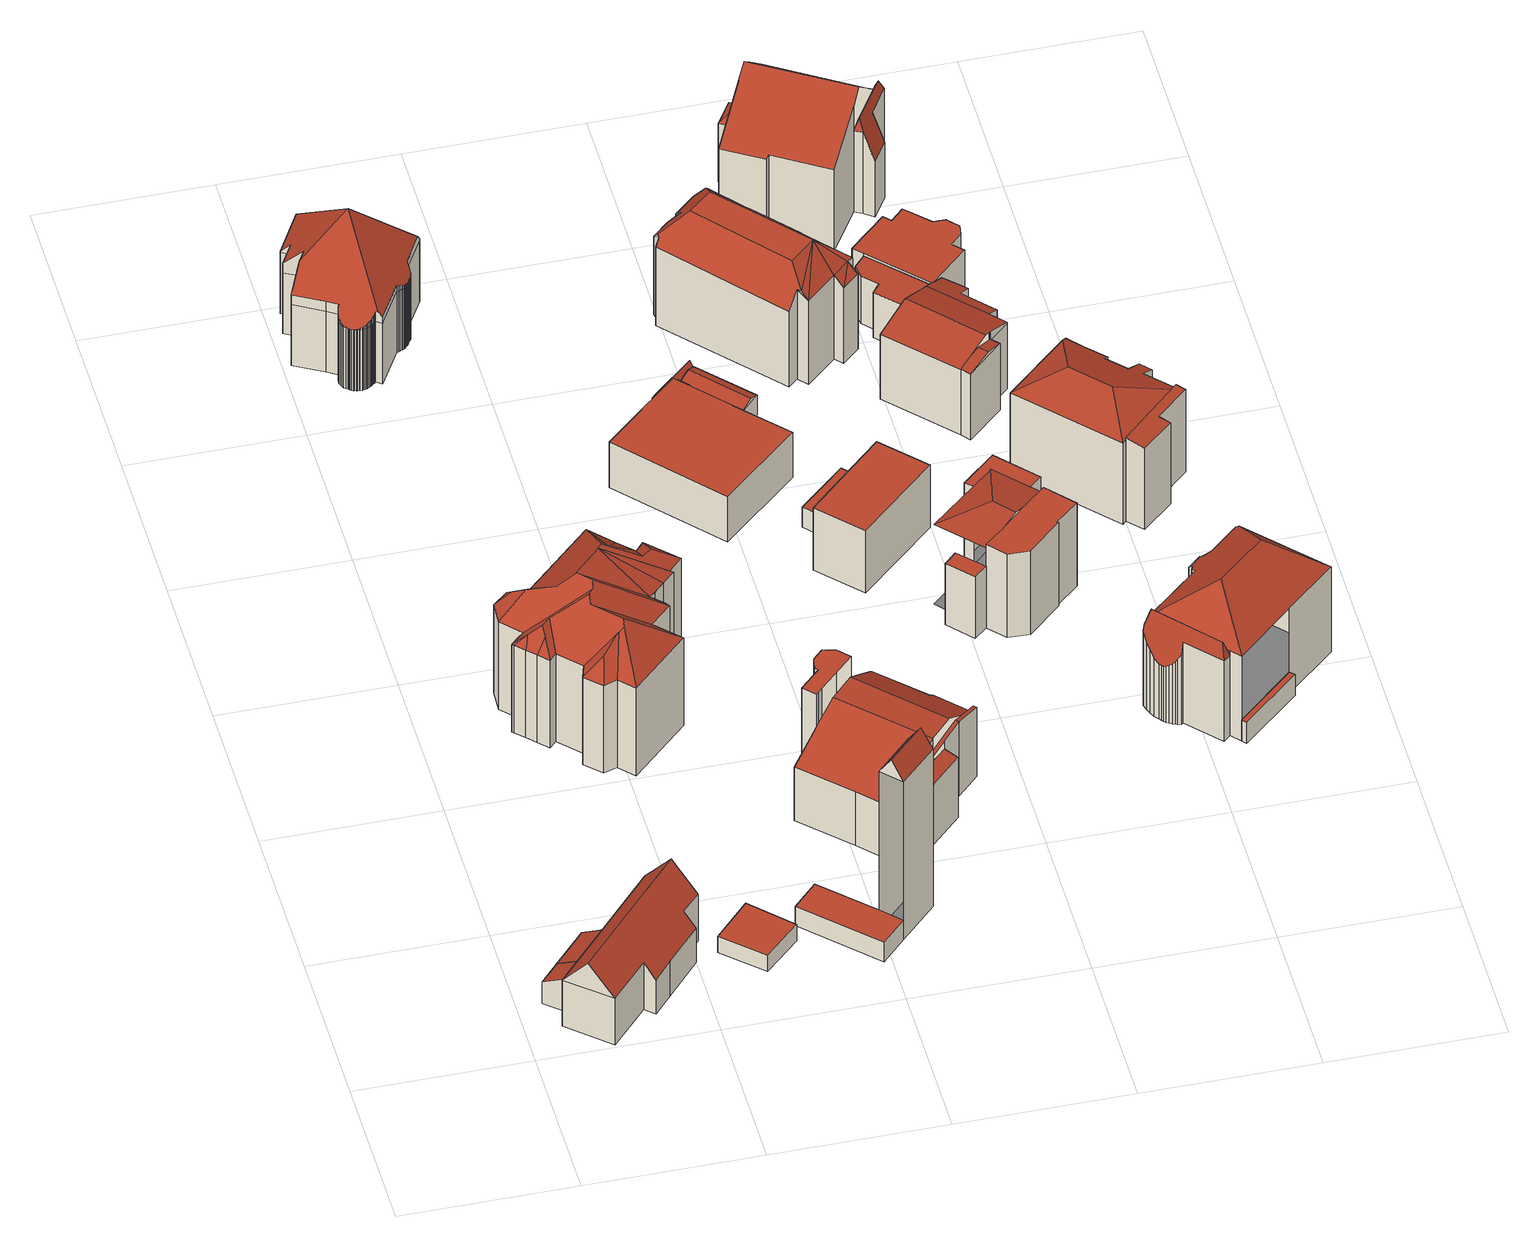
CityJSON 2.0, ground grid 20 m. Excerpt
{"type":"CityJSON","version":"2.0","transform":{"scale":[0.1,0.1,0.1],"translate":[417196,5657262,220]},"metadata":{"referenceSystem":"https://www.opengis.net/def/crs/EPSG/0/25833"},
"CityObjects":{
"building1":{"type":"Building","attributes":{"Dachtyp_tdc":"tdcPolyFlatRoof","Gemeindeschluessel":14612000,"Dachneigung":29.87,"QualitaetDacherkennung":68,"Geometrietyp2DReferenz":"3000","measuredHeight":4.96,"function":"31001_9998","roofType":"2100"},"geometry":[{"type":"Solid","lod":"2","boundaries":[[[[0,1,2,3]],[[1,4,5,2]],[[4,6,7,5]],[[6,0,3,7]],[[6,4,1,0]],[[3,2,5,7]]]],"semantics":{"surfaces":[{"type":"WallSurface"},{"type":"RoofSurface"},{"type":"GroundSurface"}],"values":[[0,0,0,0,1,2]]}}]},
"building2":{"type":"Building","attributes":{"Dachtyp_tdc":"tdcPolyFlatRoof","Gemeindeschluessel":14612000,"Dachneigung":30.1,"QualitaetDacherkennung":66,"Geometrietyp2DReferenz":"3000","measuredHeight":4.97,"function":"31001_9998","roofType":"2100"},"geometry":[{"type":"Solid","lod":"2","boundaries":[[[[1,0,3,2]],[[0,8,9,3]],[[8,10,11,9]],[[10,1,2,11]],[[10,8,0,1]],[[2,3,9,11]]]],"semantics":{"surfaces":[{"type":"WallSurface"},{"type":"RoofSurface"},{"type":"GroundSurface"}],"values":[[0,0,0,0,1,2]]}}]},
"building3":{"type":"Building","attributes":{"Dachtyp_tdc":"tdcFreeFormRoof","Gemeindeschluessel":14612000,"Dachneigung":49.34,"QualitaetDacherkennung":61,"Geometrietyp2DReferenz":"3000","measuredHeight":10.23,"function":"31001_9998","roofType":"5000"},"geometry":[{"type":"Solid","lod":"2","boundaries":[[[[12,13,14,15]],[[13,16,5,14]],[[16,17,2,5]],[[17,18,19,2]],[[18,20,21,19]],[[20,22,23,21]],[[22,24,25,23]],[[24,26,27,25]],[[26,28,29,27]],[[28,30,31,29]],[[30,12,15,31]],[[26,24,22,20,32,33,12,30,28]],[[32,18,17,16,13,33]],[[13,12,33]],[[20,18,32]],[[15,14,5,2,19,21,23,25,27,29,31]]]],"semantics":{"surfaces":[{"type":"WallSurface"},{"type":"RoofSurface"},{"type":"GroundSurface"}],"values":[[0,0,0,0,0,0,0,0,0,0,0,1,1,0,0,2]]}}]},
"building4":{"type":"Building","attributes":{"Dachtyp_tdc":"tdcPolyFlatRoof","Gemeindeschluessel":14612000,"Dachneigung":0,"QualitaetDacherkennung":95,"Geometrietyp2DReferenz":"3000","measuredHeight":2.22,"function":"31001_9998","roofType":"1000"},"geometry":[{"type":"Solid","lod":"2","boundaries":[[[[34,35,36,37]],[[35,38,39,36]],[[38,40,41,39]],[[40,34,37,41]],[[40,38,35,34]],[[37,36,39,41]]]],"semantics":{"surfaces":[{"type":"WallSurface"},{"type":"RoofSurface"},{"type":"GroundSurface"}],"values":[[0,0,0,0,1,2]]}}]},
"building5":{"type":"Building","attributes":{"Dachtyp_tdc":"tdcFreeFormRoof","Gemeindeschluessel":14612000,"Dachneigung":41.74,"QualitaetDacherkennung":24,"Geometrietyp2DReferenz":"3000","measuredHeight":17.7,"function":"31001_9998","roofType":"5000"},"geometry":[{"type":"Solid","lod":"2","boundaries":[[[[42,43,44,45]],[[43,46,47,44]],[[46,48,49,47]],[[48,50,51,49]],[[50,52,53,51]],[[52,54,55,53]],[[54,56,57,55]],[[56,58,59,57]],[[58,60,61,59]],[[60,62,63,61]],[[62,64,65,63]],[[64,66,67,65]],[[66,68,69,67]],[[68,70,71,69]],[[70,72,73,71]],[[72,74,75,73]],[[74,76,77,75]],[[76,78,79,77]],[[78,80,81,79]],[[80,82,83,81]],[[82,84,85,83]],[[84,86,87,85]],[[86,88,89,87]],[[88,90,91,89]],[[90,92,93,91]],[[92,94,95,93]],[[94,96,97,95]],[[96,98,99,97]],[[98,100,101,99]],[[100,102,103,101]],[[102,104,105,103]],[[104,42,45,105]],[[100,98,106,107,108,109,110,102]],[[106,96,94]],[[96,106,98]],[[111,107,106,94,92]],[[111,92,90]],[[108,107,111,90,88]],[[112,113,114,109,108,88,86]],[[115,116,112,86,84]],[[115,84,82]],[[116,115,82,80]],[[112,116,80,78]],[[113,112,78,76]],[[114,113,76,74]],[[117,118,110,109,114,74,72]],[[117,72,70]],[[119,120,118,117,70,68]],[[64,68,66]],[[121,64,62]],[[121,68,64]],[[68,121,119]],[[122,121,62,60]],[[123,124,125,126,122,60,58]],[[123,58,56]],[[124,123,56,54]],[[125,124,54,52]],[[50,125,52]],[[48,125,50]],[[125,48,126]],[[127,120,119,121,122,126,48,46]],[[128,129,127,46,43]],[[128,43,42]],[[129,128,42,104]],[[110,118,120,127,129,104,102]],[[45,44,47,49,51,53,55,57,59,61,63,65,67,69,71,73,75,77,79,81,83,85,87,89,91,93,95,97,99,101,103,105]]]],"semantics":{"surfaces":[{"type":"WallSurface"},{"type":"RoofSurface"},{"type":"GroundSurface"}],"values":[[0,0,0,0,0,0,0,0,0,0,0,0,0,0,0,0,0,0,0,0,0,0,0,0,0,0,0,0,0,0,0,0,1,1,1,1,1,1,1,1,1,1,1,1,1,1,1,1,1,1,1,1,1,1,1,1,1,1,1,1,1,1,1,1,1,2]]}}]},
"building6":{"type":"Building","attributes":{"Gemeindeschluessel":14612000,"Geometrietyp2DReferenz":"3000","function":"31001_9998","roofType":"9999"},"children":["building6-1","building6-2"]},
"building6-1":{"type":"BuildingPart","attributes":{"Dachtyp_tdc":"tdcFreeFormRoof","Dachneigung":57.44,"QualitaetDacherkennung":6,"Geometrietyp2DReferenz":"3000","measuredHeight":24.69,"roofType":"5000"},"parents":["building6"],"geometry":[{"type":"MultiSurface","lod":"2","boundaries":[[[130,131,132,133,134]],[[131,135,136,132]],[[135,137,138,139,136]],[[140,141,137,135]],[[140,135,131]],[[141,140,131,130]],[[141,130,137]],[[133,132,136,139]]],"semantics":{"surfaces":[{"type":"WallSurface"},{"type":"RoofSurface"},{"type":"GroundSurface"}],"values":[0,0,0,1,0,1,0,2]}}]},
"building6-2":{"type":"BuildingPart","attributes":{"Dachtyp_tdc":"tdcPolyFlatRoof","Dachneigung":0,"QualitaetDacherkennung":45,"Geometrietyp2DReferenz":"3000","measuredHeight":2.73,"roofType":"1000"},"parents":["building6"],"geometry":[{"type":"MultiSurface","lod":"2","boundaries":[[[142,134,133,143]],[[138,144,145,139]],[[144,146,147,145]],[[146,142,143,147]],[[146,144,138,134,142]],[[143,133,139,145,147]]],"semantics":{"surfaces":[{"type":"WallSurface"},{"type":"RoofSurface"},{"type":"GroundSurface"}],"values":[0,0,0,0,1,2]}}]},
"building7":{"type":"Building","attributes":{"Dachtyp_tdc":"tdcFreeFormRoof","Gemeindeschluessel":14612000,"Dachneigung":45.65,"QualitaetDacherkennung":30,"Geometrietyp2DReferenz":"3000","measuredHeight":16.06,"function":"31001_9998","roofType":"5000"},"geometry":[{"type":"Solid","lod":"2","boundaries":[[[[148,149,150,151]],[[149,152,153,150]],[[152,154,155,153]],[[154,156,157,155]],[[156,158,159,157]],[[158,160,161,159]],[[160,162,163,161]],[[162,164,165,163]],[[164,166,167,165]],[[166,168,169,167]],[[168,170,171,169]],[[170,172,173,171]],[[172,174,175,173]],[[174,176,177,175]],[[176,178,179,177]],[[178,180,181,179]],[[180,182,183,181]],[[182,184,185,183]],[[184,186,187,185]],[[186,188,189,187]],[[188,190,191,189]],[[190,192,193,191]],[[192,194,195,193]],[[194,196,197,195]],[[196,198,199,197]],[[198,200,201,199]],[[200,202,203,201]],[[202,204,205,203]],[[204,206,207,205]],[[206,208,209,207]],[[208,210,211,209]],[[210,212,213,211]],[[212,214,215,213]],[[214,216,217,215]],[[216,218,219,217]],[[218,220,221,219]],[[220,222,223,221]],[[222,224,225,223]],[[224,226,227,225]],[[226,228,229,227]],[[228,230,231,229]],[[230,232,233,231]],[[232,234,235,233]],[[234,236,237,235]],[[236,238,239,237]],[[238,240,241,239]],[[242,243,244,245]],[[243,246,247,244]],[[246,248,249,247]],[[248,148,151,249]],[[240,250,251,241]],[[250,252,253,251]],[[252,254,255,253]],[[254,256,257,255]],[[256,258,259,257]],[[258,260,261,259]],[[260,262,263,261]],[[262,264,265,263]],[[264,266,267,265]],[[266,268,269,267]],[[268,270,271,269]],[[270,272,273,271]],[[272,274,275,273]],[[274,276,277,275]],[[276,278,279,277]],[[278,280,281,279]],[[280,282,283,281]],[[282,284,285,283]],[[284,286,287,285]],[[286,288,289,287]],[[288,290,291,289]],[[290,292,293,291]],[[292,294,295,293]],[[294,242,245,295]],[[296,297,298,299]],[[300,301,302,303,304,305,306,307,308,309,310,311,312,313,314,315,316,317,318,319,320,321,322,323,324,325,297,296]],[[326,327,184,182,180,178,176,174,328,329,330,331,332,333,334,335,336,337,338,339,340,341,342,343,300,296,344,345,346,347,348,349,350,351,352,353,354,355,356,357,358,359,360,361,362,363]],[[364,344,296,299,365,366,367]],[[228,364,367,230]],[[230,367,366,232]],[[232,366,365,234]],[[234,365,299,236]],[[226,345,344,364,228]],[[188,326,363,190]],[[190,363,362,192]],[[192,362,361,194]],[[194,361,360,196]],[[196,360,359,198]],[[198,359,358,200]],[[200,358,357,202]],[[202,357,356,204]],[[204,356,355,206]],[[206,355,354,208]],[[208,354,353,210]],[[210,353,352,212]],[[212,352,351,214]],[[214,351,350,216]],[[216,350,349,218]],[[218,349,348,220]],[[220,348,347,222]],[[222,347,346,224]],[[224,346,345,226]],[[243,343,342,246]],[[242,301,300,343,243]],[[246,342,341,248]],[[248,341,340,148]],[[148,340,339,149]],[[149,339,338,152]],[[152,338,337,154]],[[154,337,336,156]],[[156,336,335,158]],[[158,335,334,160]],[[160,334,333,162]],[[162,333,332,164]],[[164,332,331,166]],[[166,331,330,168]],[[168,330,329,170]],[[170,329,328,172]],[[172,328,174]],[[184,327,186]],[[186,327,326,188]],[[240,325,324,250]],[[238,298,297,325,240]],[[250,324,323,252]],[[252,323,322,254]],[[254,322,321,256]],[[256,321,320,258]],[[258,320,319,260]],[[260,319,318,262]],[[262,318,317,264]],[[264,317,316,266]],[[266,316,315,268]],[[268,315,314,270]],[[270,314,313,272]],[[272,313,312,274]],[[274,312,311,276]],[[276,311,310,278]],[[278,310,309,280]],[[280,309,308,282]],[[282,308,307,284]],[[284,307,306,286]],[[286,306,305,288]],[[288,305,304,290]],[[290,304,303,292]],[[292,303,302,294]],[[294,302,301,242]],[[236,299,298,238]],[[245,244,247,249,151,150,153,155,157,159,161,163,165,167,169,171,173,175,177,179,181,183,185,187,189,191,193,195,197,199,201,203,205,207,209,211,213,215,217,219,221,223,225,227,229,231,233,235,237,239,241,251,253,255,257,259,261,263,265,267,269,271,273,275,277,279,281,283,285,287,289,291,293,295]]]],"semantics":{"surfaces":[{"type":"WallSurface"},{"type":"RoofSurface"},{"type":"GroundSurface"}],"values":[[0,0,0,0,0,0,0,0,0,0,0,0,0,0,0,0,0,0,0,0,0,0,0,0,0,0,0,0,0,0,0,0,0,0,0,0,0,0,0,0,0,0,0,0,0,0,0,0,0,0,0,0,0,0,0,0,0,0,0,0,0,0,0,0,0,0,0,0,0,0,0,0,0,0,1,1,1,1,0,0,0,0,0,0,0,0,0,0,0,0,0,0,0,0,0,0,0,0,0,0,0,0,0,0,0,0,0,0,0,0,0,0,0,0,0,0,0,0,0,0,0,0,0,0,0,0,0,0,0,0,0,0,0,0,0,0,0,0,0,0,0,0,0,0,0,0,0,2]]}}]},
"building8":{"type":"Building","attributes":{"Gemeindeschluessel":14612000,"Geometrietyp2DReferenz":"3000","function":"31001_9998","roofType":"9999"},"children":["building8-1","building8-2","building8-3","building8-4"]},
"building8-1":{"type":"BuildingPart","attributes":{"Dachtyp_tdc":"tdcPolyFlatRoof","Dachneigung":11.96,"QualitaetDacherkennung":68,"Geometrietyp2DReferenz":"3000","measuredHeight":8.91,"roofType":"2100"},"parents":["building8"],"geometry":[{"type":"MultiSurface","lod":"2","boundaries":[[[368,369,370,371]],[[369,372,373,370]],[[372,374,375,373]],[[374,376,377,375]],[[374,372,369,368,376]],[[377,371,370,373,375]]],"semantics":{"surfaces":[{"type":"WallSurface"},{"type":"RoofSurface"},{"type":"GroundSurface"}],"values":[0,0,0,0,1,2]}}]},
"building8-2":{"type":"BuildingPart","attributes":{"Dachtyp_tdc":"tdcGableRoof","Dachneigung":10.03,"QualitaetDacherkennung":18,"Geometrietyp2DReferenz":"3000","measuredHeight":10.53,"roofType":"3100"},"parents":["building8"],"geometry":[{"type":"MultiSurface","lod":"2","boundaries":[[[378,379,380,381,382]],[[379,383,384,380]],[[383,385,368,371,384]],[[386,387,377,376]],[[383,379,378,388,389]],[[389,390,391,386,376,385,383]],[[387,392,393,394,381,380,384,371,377]]],"semantics":{"surfaces":[{"type":"WallSurface"},{"type":"RoofSurface"},{"type":"GroundSurface"}],"values":[0,0,0,0,1,1,2]}}]},
"building8-3":{"type":"BuildingPart","attributes":{"Dachtyp_tdc":"tdcCutGableRoof","Dachneigung":27.12,"QualitaetDacherkennung":38,"Geometrietyp2DReferenz":"3000","measuredHeight":11.77,"roofType":"9999"},"parents":["building8"],"geometry":[{"type":"MultiSurface","lod":"2","boundaries":[[[395,396,397,398]],[[396,399,400,397]],[[399,401,402,400]],[[401,403,404,402]],[[403,405,406,404]],[[405,382,381,406]],[[407,408,409,387,386]],[[408,410,411,409]],[[410,412,413,411]],[[412,414,415,413]],[[414,416,417,415]],[[418,388,382,405,403,401,399,396,395,419]],[[420,416,414,412,410,408,407,421]],[[419,420,421,418]],[[398,397,400,402,404,406,381,394,393,392,387,409,411,413,415,417,422,423]]],"semantics":{"surfaces":[{"type":"WallSurface"},{"type":"RoofSurface"},{"type":"GroundSurface"}],"values":[0,0,0,0,0,0,0,0,0,0,0,1,1,1,2]}}]},
"building8-4":{"type":"BuildingPart","attributes":{"Dachtyp_tdc":"tdcPolyFlatRoof","Dachneigung":0,"QualitaetDacherkennung":29,"Geometrietyp2DReferenz":"3000","measuredHeight":14.54,"roofType":"1000"},"parents":["building8"],"geometry":[{"type":"MultiSurface","lod":"2","boundaries":[[[424,425,426,417,416]],[[425,427,428,426]],[[427,429,430,428]],[[429,431,432,430]],[[431,433,434,432]],[[433,435,436,434]],[[435,437,395,398,436]],[[435,433,431,429,427,425,424,437]],[[398,423,422,417,426,428,430,432,434,436]]],"semantics":{"surfaces":[{"type":"WallSurface"},{"type":"RoofSurface"},{"type":"GroundSurface"}],"values":[0,0,0,0,0,0,0,1,2]}}]},
"building9":{"type":"Building","attributes":{"Gemeindeschluessel":14612000,"Geometrietyp2DReferenz":"3000","function":"31001_9998","roofType":"9999"},"children":["building9-1","building9-2","building9-3","building9-4","building9-5"]},
"building9-1":{"type":"BuildingPart","attributes":{"Dachtyp_tdc":"tdcPolyFlatRoof","Dachneigung":5.79,"QualitaetDacherkennung":59,"Geometrietyp2DReferenz":"3000","measuredHeight":2.76,"roofType":"2100"},"parents":["building9"],"geometry":[{"type":"MultiSurface","lod":"2","boundaries":[[[438,439,440,441]],[[438,442,443,439]],[[442,438,441,444,445]],[[446,447,440,439,443]]],"semantics":{"surfaces":[{"type":"WallSurface"},{"type":"RoofSurface"},{"type":"GroundSurface"}],"values":[0,0,1,2]}}]},
"building9-2":{"type":"BuildingPart","attributes":{"Dachtyp_tdc":"tdcGableRoof","Dachneigung":18.64,"QualitaetDacherkennung":38,"Geometrietyp2DReferenz":"3000","measuredHeight":3.06,"roofType":"3100"},"parents":["building9"],"geometry":[{"type":"MultiSurface","lod":"2","boundaries":[[[448,449,450,451,452]],[[449,441,440,450]],[[441,449,453]],[[448,454,455,456]],[[449,448,456,453]],[[455,444,441,453,456]],[[451,450,440,447,457]]],"semantics":{"surfaces":[{"type":"WallSurface"},{"type":"RoofSurface"},{"type":"GroundSurface"}],"values":[0,0,0,0,1,1,2]}}]},
"building9-3":{"type":"BuildingPart","attributes":{"Dachtyp_tdc":"tdcPolyFlatRoof","Dachneigung":0,"QualitaetDacherkennung":49,"Geometrietyp2DReferenz":"3000","measuredHeight":3.23,"roofType":"1000"},"parents":["building9"],"geometry":[{"type":"MultiSurface","lod":"2","boundaries":[[[458,459,460,461,462,463]],[[464,465,466,457,447,446]],[[462,461,465,464]],[[461,460,467,466,465]]],"semantics":{"surfaces":[{"type":"RoofSurface"},{"type":"GroundSurface"},{"type":"WallSurface"}],"values":[0,1,2,2]}}]},
"building9-4":{"type":"BuildingPart","attributes":{"Dachtyp_tdc":"tdcPolyFlatRoof","Dachneigung":0,"QualitaetDacherkennung":70,"Geometrietyp2DReferenz":"3000","measuredHeight":6.43,"roofType":"1000"},"parents":["building9"],"geometry":[{"type":"MultiSurface","lod":"2","boundaries":[[[468,469,470,471]],[[469,472,473,470]],[[472,474,462,464,473]],[[475,468,471,443,442]],[[475,476,474,472,469,468]],[[471,470,473,464,446,443]]],"semantics":{"surfaces":[{"type":"WallSurface"},{"type":"RoofSurface"},{"type":"GroundSurface"}],"values":[0,0,0,0,1,2]}}]},
"building9-5":{"type":"BuildingPart","attributes":{"Dachtyp_tdc":"tdcFreeFormRoof","Dachneigung":59.98,"QualitaetDacherkennung":21,"Geometrietyp2DReferenz":"3000","measuredHeight":3.43,"roofType":"5000"},"parents":["building9"],"geometry":[{"type":"MultiSurface","lod":"2","boundaries":[[[477,478,479,480]],[[478,452,451,479]],[[467,477,480,466]],[[481,482,467,483,454,452]],[[481,452,478]],[[482,481,478,477]],[[482,477,467]],[[480,479,451,457,466]]],"semantics":{"surfaces":[{"type":"WallSurface"},{"type":"RoofSurface"},{"type":"GroundSurface"}],"values":[0,0,0,1,0,1,0,2]}}]},
"building10":{"type":"Building","attributes":{"Dachtyp_tdc":"tdcPolyFlatRoof","Gemeindeschluessel":14612000,"Dachneigung":0,"QualitaetDacherkennung":66,"Geometrietyp2DReferenz":"3000","measuredHeight":2.76,"function":"31001_9998","roofType":"1000"},"geometry":[{"type":"Solid","lod":"2","boundaries":[[[[484,485,486,487]],[[485,488,489,486]],[[488,490,491,489]],[[490,484,487,491]],[[490,488,485,484]],[[487,486,489,491]]]],"semantics":{"surfaces":[{"type":"WallSurface"},{"type":"RoofSurface"},{"type":"GroundSurface"}],"values":[[0,0,0,0,1,2]]}}]},
"building11":{"type":"Building","attributes":{"Dachtyp_tdc":"tdcPolyFlatRoof","Gemeindeschluessel":14612000,"Dachneigung":0,"QualitaetDacherkennung":39,"Geometrietyp2DReferenz":"3000","measuredHeight":8.85,"function":"31001_9998","roofType":"1000"},"geometry":[{"type":"Solid","lod":"2","boundaries":[[[[492,493,494,495]],[[493,496,497,494]],[[496,498,499,497]],[[498,500,501,499]],[[500,492,495,501]],[[500,498,496,493,492]],[[495,494,497,499,501]]]],"semantics":{"surfaces":[{"type":"WallSurface"},{"type":"RoofSurface"},{"type":"GroundSurface"}],"values":[[0,0,0,0,0,1,2]]}}]},
"building12":{"type":"Building","attributes":{"Dachtyp_tdc":"tdcFreeFormRoof","Gemeindeschluessel":14612000,"Dachneigung":54.55,"QualitaetDacherkennung":51,"Geometrietyp2DReferenz":"3000","measuredHeight":15.19,"function":"31001_9998","roofType":"5000"},"geometry":[{"type":"Solid","lod":"2","boundaries":[[[[502,503,504,505]],[[503,506,507,504]],[[506,508,509,507]],[[508,510,511,509]],[[510,512,513,511]],[[512,514,515,513]],[[514,516,517,515]],[[518,519,520]],[[521,522,523]],[[502,524,525]],[[505,504,507,509,511,513,515,517,526,527,528,529,530,531,532,533,534,535,536,537]],[[516,538,526,517]],[[538,539,527,526]],[[539,522,528,527]],[[522,521,529,528]],[[521,540,530,529]],[[540,541,531,530]],[[541,519,532,531]],[[519,518,533,532]],[[518,542,534,533]],[[542,543,535,534]],[[543,544,536,535]],[[544,524,537,536]],[[524,502,505,537]],[[545,546,525,524,544,543,542,518,520]],[[547,548,512,510,508,506,503,502,525,546]],[[514,539,538]],[[547,514,548]],[[547,539,514]],[[547,522,539]],[[547,523,522]],[[523,547,549]],[[516,514,538]],[[545,520,519,541,540,521,523,549]],[[549,547,546,545]],[[514,512,548]]]],"semantics":{"surfaces":[{"type":"WallSurface"},{"type":"GroundSurface"},{"type":"RoofSurface"}],"values":[[0,0,0,0,0,0,0,0,0,0,1,0,0,0,0,0,0,0,0,0,0,0,0,0,2,2,2,2,2,2,2,2,2,2,2,0]]}}]},
"building13":{"type":"Building","attributes":{"Gemeindeschluessel":14612000,"Geometrietyp2DReferenz":"3000","function":"31001_9998","roofType":"9999"},"children":["building13-1","building13-2","building13-3","building13-4"]},
"building13-1":{"type":"BuildingPart","attributes":{"Dachtyp_tdc":"tdcPolyFlatRoof","Dachneigung":0,"QualitaetDacherkennung":59,"Geometrietyp2DReferenz":"3000","measuredHeight":11,"roofType":"1000"},"parents":["building13"],"geometry":[{"type":"MultiSurface","lod":"2","boundaries":[[[550,551,552,553]],[[551,554,555,552]],[[554,556,557,555]],[[556,558,559,557]],[[558,556,554,551,550,560,561]],[[562,553,552,555,557,559]]],"semantics":{"surfaces":[{"type":"WallSurface"},{"type":"RoofSurface"},{"type":"GroundSurface"}],"values":[0,0,0,0,1,2]}}]},
"building13-2":{"type":"BuildingPart","attributes":{"Dachtyp_tdc":"tdcHipAndGableRoof","Dachneigung":10.6,"QualitaetDacherkennung":52,"Geometrietyp2DReferenz":"3000","measuredHeight":12.26,"roofType":"5000"},"parents":["building13"],"geometry":[{"type":"MultiSurface","lod":"2","boundaries":[[[561,560,563,564]],[[563,565,566,567,564]],[[568,558,561,564,567,569]],[[570,571,572,553,562,559,573]]],"semantics":{"surfaces":[{"type":"RoofSurface"},{"type":"GroundSurface"}],"values":[0,0,0,1]}}]},
"building13-3":{"type":"BuildingPart","attributes":{"Dachtyp_tdc":"tdcPolyFlatRoof","Dachneigung":0,"QualitaetDacherkennung":43,"Geometrietyp2DReferenz":"3000","measuredHeight":8.69,"roofType":"1000"},"parents":["building13"],"geometry":[{"type":"MultiSurface","lod":"2","boundaries":[[[574,575,576,577]],[[575,578,571,576]],[[579,574,577,570]],[[579,578,575,574]],[[577,576,571,570]]],"semantics":{"surfaces":[{"type":"WallSurface"},{"type":"RoofSurface"},{"type":"GroundSurface"}],"values":[0,0,0,1,2]}}]},
"building13-4":{"type":"BuildingPart","attributes":{"Dachtyp_tdc":"tdcPolyFlatRoof","Dachneigung":0,"QualitaetDacherkennung":57,"Geometrietyp2DReferenz":"3000","measuredHeight":11.78,"roofType":"1000"},"parents":["building13"],"geometry":[{"type":"MultiSurface","lod":"2","boundaries":[[[580,581,582,573,568]],[[581,583,584,582]],[[583,585,586,584]],[[585,587,588,586]],[[587,589,590,588]],[[589,591,565,570,590]],[[589,587,585,583,581,580,569,566,591]],[[570,573,582,584,586,588,590]]],"semantics":{"surfaces":[{"type":"WallSurface"},{"type":"RoofSurface"},{"type":"GroundSurface"}],"values":[0,0,0,0,0,0,1,2]}}]},
"building14":{"type":"Building","attributes":{"Gemeindeschluessel":14612000,"Geometrietyp2DReferenz":"3000","function":"31001_9998","roofType":"9999"},"children":["building14-1","building14-2","building14-3"]},
"building14-1":{"type":"BuildingPart","attributes":{"Dachtyp_tdc":"tdcGableRoof","Dachneigung":11.07,"QualitaetDacherkennung":44,"Geometrietyp2DReferenz":"3000","measuredHeight":9.89,"roofType":"3100"},"parents":["building14"],"geometry":[{"type":"MultiSurface","lod":"2","boundaries":[[[592,593,594,595,596]],[[597,598,599,600,601]],[[598,592,596,599]],[[592,598,602]],[[593,592,602,603,604]],[[598,597,603,602]],[[596,595,600,599]]],"semantics":{"surfaces":[{"type":"WallSurface"},{"type":"RoofSurface"},{"type":"GroundSurface"}],"values":[0,0,0,0,1,1,2]}}]},
"building14-2":{"type":"BuildingPart","attributes":{"Dachtyp_tdc":"tdcPolyFlatRoof","Dachneigung":18.46,"QualitaetDacherkennung":38,"Geometrietyp2DReferenz":"3000","measuredHeight":9.35,"roofType":"2100"},"parents":["building14"],"geometry":[{"type":"MultiSurface","lod":"2","boundaries":[[[605,606,607,608,609]],[[605,610,611,606]],[[610,612,613,611]],[[612,614,615,613]],[[614,616,617,615]],[[616,618,619,620,617]],[[616,614,612,610,605,609,618]],[[620,607,606,611,613,615,617]]],"semantics":{"surfaces":[{"type":"WallSurface"},{"type":"RoofSurface"},{"type":"GroundSurface"}],"values":[0,0,0,0,0,0,1,2]}}]},
"building14-3":{"type":"BuildingPart","attributes":{"Dachtyp_tdc":"tdcGableRoof","Dachneigung":18.73,"QualitaetDacherkennung":80,"Geometrietyp2DReferenz":"3000","measuredHeight":10.7,"roofType":"3100"},"parents":["building14"],"geometry":[{"type":"MultiSurface","lod":"2","boundaries":[[[621,622,623,624]],[[622,608,607,623]],[[619,625,626,620]],[[625,601,600,626]],[[594,621,624,595]],[[594,627,604,628,629,621]],[[618,609,630,629,628,631,632]],[[619,618,632,625]],[[625,632,631,597,601]],[[622,630,609,608]],[[621,629,630,622]],[[624,623,607,620,626,600,595]]],"semantics":{"surfaces":[{"type":"WallSurface"},{"type":"RoofSurface"},{"type":"GroundSurface"}],"values":[0,0,0,0,0,1,1,0,0,0,0,2]}}]},
"building15":{"type":"Building","attributes":{"Dachtyp_tdc":"tdcPolyFlatRoof","Gemeindeschluessel":14612000,"Dachneigung":11.16,"QualitaetDacherkennung":53,"Geometrietyp2DReferenz":"3000","measuredHeight":7.17,"function":"31001_9998","roofType":"2100"},"geometry":[{"type":"Solid","lod":"2","boundaries":[[[[633,634,635,636]],[[634,637,638,635]],[[637,639,640,638]],[[639,641,642,640]],[[641,643,644,642]],[[643,645,646,644]],[[645,647,648,646]],[[647,633,636,648]],[[647,645,643,641,639,637,634,633]],[[636,635,638,640,642,644,646,648]]]],"semantics":{"surfaces":[{"type":"WallSurface"},{"type":"RoofSurface"},{"type":"GroundSurface"}],"values":[[0,0,0,0,0,0,0,0,1,2]]}}]},
"building16":{"type":"Building","attributes":{"Gemeindeschluessel":14612000,"Geometrietyp2DReferenz":"3000","function":"31001_9998","roofType":"9999"},"children":["building16-1","building16-2","building16-3"]},
"building16-1":{"type":"BuildingPart","attributes":{"Dachtyp_tdc":"tdcFreeFormRoof","Dachneigung":44.37,"QualitaetDacherkennung":14,"Geometrietyp2DReferenz":"3000","measuredHeight":9.28,"roofType":"5000"},"parents":["building16"],"geometry":[{"type":"MultiSurface","lod":"2","boundaries":[[[649,650,651,652]],[[650,653,654,651]],[[653,655,656,654]],[[657,655,653]],[[658,657,653,650]],[[658,650,649]],[[657,658,649,659,655]],[[652,651,654,656,660]]],"semantics":{"surfaces":[{"type":"WallSurface"},{"type":"RoofSurface"},{"type":"GroundSurface"}],"values":[0,0,0,1,1,1,1,2]}}]},
"building16-2":{"type":"BuildingPart","attributes":{"Dachtyp_tdc":"tdcGableRoof","Dachneigung":29.02,"QualitaetDacherkennung":47,"Geometrietyp2DReferenz":"3000","measuredHeight":15.98,"roofType":"3100"},"parents":["building16"],"geometry":[{"type":"MultiSurface","lod":"2","boundaries":[[[661,662,663,664]],[[662,665,666,663]],[[665,667,649,652,666]],[[668,669,670,656,655]],[[669,671,672,670]],[[673,674,675,676,677]],[[674,661,664,675]],[[678,679,671,669,668,680]],[[680,667,665,662,661,674,673,678]],[[664,663,666,652,660,656,670,672,681,676,675]]],"semantics":{"surfaces":[{"type":"WallSurface"},{"type":"RoofSurface"},{"type":"GroundSurface"}],"values":[0,0,0,0,0,0,0,1,1,2]}}]},
"building16-3":{"type":"BuildingPart","attributes":{"Dachtyp_tdc":"tdcFreeFormRoof","Dachneigung":69.54,"QualitaetDacherkennung":15,"Geometrietyp2DReferenz":"3000","measuredHeight":12.87,"roofType":"5000"},"parents":["building16"],"geometry":[{"type":"MultiSurface","lod":"2","boundaries":[[[682,683,684,685]],[[683,686,687,684]],[[686,688,689,687]],[[688,677,676,689]],[[690,691,692,672,671]],[[691,682,685,692]],[[677,688,693]],[[688,686,683,682,691,694,693]],[[691,690,694]],[[690,679,695,677,693,694]],[[685,684,687,689,676,681,672,692]]],"semantics":{"surfaces":[{"type":"WallSurface"},{"type":"RoofSurface"},{"type":"GroundSurface"}],"values":[0,0,0,0,0,0,1,1,1,1,2]}}]},
"building17":{"type":"Building","attributes":{"Gemeindeschluessel":14612000,"Geometrietyp2DReferenz":"3000","function":"31001_9998","roofType":"9999"},"children":["building17-1","building17-2","building17-3"]},
"building17-1":{"type":"BuildingPart","attributes":{"Dachtyp_tdc":"tdcPolyFlatRoof","Dachneigung":0,"QualitaetDacherkennung":0,"Geometrietyp2DReferenz":"3000","measuredHeight":3,"roofType":"9999"},"parents":["building17"],"geometry":[{"type":"MultiSurface","lod":"2","boundaries":[[[696,697,698,699]],[[699,698,700,701]],[[698,697,702,700]],[[697,696,703,702]],[[701,700,702,703]],[[701,703,696,699]]],"semantics":{"surfaces":[{"type":"RoofSurface"},{"type":"WallSurface"},{"type":"GroundSurface"},{"type":"ClosureSurface","isClosure":"1","QuelleClosure":"LoD1Solid"}],"values":[0,1,1,1,2,3]}}]},
"building17-2":{"type":"BuildingPart","attributes":{"Dachtyp_tdc":"tdcHipRoof","Dachneigung":37.9,"QualitaetDacherkennung":38,"Geometrietyp2DReferenz":"3000","measuredHeight":16.56,"roofType":"3200"},"parents":["building17"],"geometry":[{"type":"MultiSurface","lod":"2","boundaries":[[[704,705,706,707]],[[705,708,709,706]],[[708,710,711,709]],[[710,712,713,711]],[[712,714,715,713]],[[714,716,717,715]],[[716,718,719,717]],[[718,720,699,701,719]],[[721,722,723,724,703,696]],[[725,726,727,728,729]],[[726,730,731,727]],[[730,704,707,731]],[[725,722,721,732]],[[718,716,733]],[[721,720,718,733,732]],[[716,714,712,710,708,705,704,730,726,725,732,733]],[[707,706,709,711,713,715,717,719,701,703,724,728,727,731]]],"semantics":{"surfaces":[{"type":"WallSurface"},{"type":"RoofSurface"},{"type":"GroundSurface"}],"values":[0,0,0,0,0,0,0,0,0,0,0,0,1,1,1,1,2]}}]},
"building17-3":{"type":"BuildingPart","attributes":{"Dachtyp_tdc":"tdcFreeFormRoof","Dachneigung":74.82,"QualitaetDacherkennung":25,"Geometrietyp2DReferenz":"3000","measuredHeight":13.4,"roofType":"5000"},"parents":["building17"],"geometry":[{"type":"MultiSurface","lod":"2","boundaries":[[[734,735,736,737]],[[729,738,739]],[[738,740,741,742,743,744,745,746,747,748,749,750,751,752,735,734,753,739]],[[734,723,753]],[[723,729,739,753]],[[736,754,755,756,757,758,759,760,761,762,763,764,765,766,767,728,724,737]],[[735,752,754,736]],[[752,751,755,754]],[[751,750,756,755]],[[750,749,757,756]],[[749,748,758,757]],[[748,747,759,758]],[[747,746,760,759]],[[746,745,761,760]],[[745,744,762,761]],[[744,743,763,762]],[[743,742,764,763]],[[742,741,765,764]],[[741,740,766,765]],[[740,738,767,766]],[[738,729,728,767]],[[723,734,737,724]]],"semantics":{"surfaces":[{"type":"WallSurface"},{"type":"RoofSurface"},{"type":"GroundSurface"}],"values":[0,1,1,1,1,2,0,0,0,0,0,0,0,0,0,0,0,0,0,0,0,0]}}]},
"building18":{"type":"Building","attributes":{"Dachtyp_tdc":"tdcPolyFlatRoof","Gemeindeschluessel":14612000,"Dachneigung":0,"QualitaetDacherkennung":74,"Geometrietyp2DReferenz":"3000","measuredHeight":7.3,"function":"31001_9998","roofType":"1000"},"geometry":[{"type":"Solid","lod":"2","boundaries":[[[[768,769,770,771]],[[769,772,773,770]],[[772,774,775,773]],[[774,776,777,775]],[[776,778,779,777]],[[778,780,781,779]],[[780,782,783,781]],[[782,784,785,783]],[[784,786,787,785]],[[786,788,789,787]],[[788,790,791,789]],[[790,768,771,791]],[[790,788,786,784,782,780,778,776,774,772,769,768]],[[771,770,773,775,777,779,781,783,785,787,789,791]]]],"semantics":{"surfaces":[{"type":"WallSurface"},{"type":"RoofSurface"},{"type":"GroundSurface"}],"values":[[0,0,0,0,0,0,0,0,0,0,0,0,1,2]]}}]},
"building19":{"type":"Building","attributes":{"Dachtyp_tdc":"tdcGableRoof","Gemeindeschluessel":14612000,"Dachneigung":11.62,"QualitaetDacherkennung":28,"Geometrietyp2DReferenz":"3000","measuredHeight":3,"function":"31001_9998","roofType":"3100"},"geometry":[{"type":"Solid","lod":"2","boundaries":[[[[792,793,794,795]],[[793,796,797,794]],[[796,798,799,797]],[[798,792,795,799]],[[796,793,800]],[[792,798,801]],[[793,792,801,800]],[[798,796,800,801]],[[795,794,797,799]]]],"semantics":{"surfaces":[{"type":"WallSurface"},{"type":"RoofSurface"},{"type":"GroundSurface"}],"values":[[0,0,0,0,0,0,1,1,2]]}}]},
"building20":{"type":"Building","attributes":{"Gemeindeschluessel":14612000,"Geometrietyp2DReferenz":"3000","function":"31001_9998","roofType":"9999"},"children":["building20-1","building20-2"]},
"building20-1":{"type":"BuildingPart","attributes":{"Dachtyp_tdc":"tdcPolyFlatRoof","Dachneigung":7.43,"QualitaetDacherkennung":56,"Geometrietyp2DReferenz":"3000","measuredHeight":11.8,"roofType":"2100"},"parents":["building20"],"geometry":[{"type":"MultiSurface","lod":"2","boundaries":[[[802,803,804,805,806]],[[807,808,809,810,811]],[[808,812,813,809]],[[812,814,815,813]],[[814,802,806,815]],[[814,812,808,807,803,802]],[[806,805,816,810,809,813,815]]],"semantics":{"surfaces":[{"type":"WallSurface"},{"type":"RoofSurface"},{"type":"GroundSurface"}],"values":[0,0,0,0,0,1,2]}}]},
"building20-2":{"type":"BuildingPart","attributes":{"Dachtyp_tdc":"tdcHipRoof","Dachneigung":22.62,"QualitaetDacherkennung":60,"Geometrietyp2DReferenz":"3000","measuredHeight":13.57,"roofType":"3200"},"parents":["building20"],"geometry":[{"type":"MultiSurface","lod":"2","boundaries":[[[817,818,819,820]],[[818,821,822,819]],[[821,823,824,822]],[[823,825,826,824]],[[825,827,828,826]],[[827,829,830,828]],[[829,811,810,830]],[[811,831,816,810]],[[804,832,833,805]],[[832,834,835,833]],[[834,836,837,835]],[[836,838,839,837]],[[838,840,841,839]],[[840,817,820,841]],[[836,834,842]],[[832,804,831,843]],[[834,832,843,842]],[[831,811,829,827,825,823,821,818,817,840,838,836,842,843]],[[820,819,822,824,826,828,830,810,816,805,833,835,837,839,841]]],"semantics":{"surfaces":[{"type":"WallSurface"},{"type":"RoofSurface"},{"type":"GroundSurface"}],"values":[0,0,0,0,0,0,0,0,0,0,0,0,0,0,1,1,1,1,2]}}]}
},
"vertices":[
[50,109,39],[76,86,59],[76,86,9],[50,109,9],[54,62,59],[54,62,9],[28,85,39],[28,85,9],
[87,150,39],[87,150,9],[113,127,59],[113,127,9],
[87,4,75],[40,46,73],[40,46,9],[87,4,9],[54,62,73],[76,86,73],[163,183,73],[163,183,9],[210,140,75],[210,140,9],[189,118,75],[189,118,9],[200,108,57],[200,108,9],[161,64,58],[161,64,9],[140,40,57],[140,40,9],[129,50,75],[129,50,9],[186,162,111],[63,25,111],
[309,110,37],[268,71,37],[268,71,14],[309,110,14],[224,112,37],[224,112,14],[265,155,37],[265,155,14],
[93,561,137],[111,577,137],[111,577,13],[93,561,13],[137,577,137],[137,577,13],[215,652,137],[215,652,13],[240,625,137],[240,625,13],[256,609,137],[256,609,13],[258,607,137],[258,607,13],[268,618,137],[268,618,13],[301,584,137],[301,584,13],[285,568,137],[285,568,13],[288,565,137],[288,565,13],[274,552,137],[274,552,13],[262,540,137],[262,540,13],[255,534,137],[255,534,13],[268,521,137],[268,521,13],[272,516,137],[272,516,13],[247,492,137],[247,492,13],[274,464,137],[274,464,13],[207,400,137],[207,400,13],[191,417,137],[191,417,13],[175,412,137],[175,412,13],[157,430,137],[157,430,13],[162,447,137],[162,447,13],[138,472,137],[138,472,13],[130,463,137],[130,463,13],[119,475,137],[119,475,13],[109,485,137],[109,485,13],[99,495,137],[99,495,13],[97,497,137],[97,497,13],[106,506,137],[106,506,13],[113,512,137],[113,512,13],[92,534,137],[92,534,13],[114,497,147],[130,496,158],[139,505,158],[182,504,184],[188,510,185],[130,486,151],[208,457,173],[209,465,178],[181,494,178],[181,436,156],[202,456,168],[264,516,142],[189,518,190],[176,536,187],[176,532,190],[208,567,187],[208,570,185],[268,584,158],[257,575,158],[221,575,180],[213,575,185],[154,532,176],[112,558,154],[124,546,165],
[395,99,245],[436,140,245],[436,140,22],[395,99,22],[395,99,49],[458,119,245],[458,119,22],[416,77,245],[416,77,49],[416,77,22],[447,129,269],[406,88,269],
[339,154,49],[339,154,22],[388,48,49],[388,48,22],[311,125,49],[311,125,22],
[84,1056,98],[83,1055,98],[83,1055,12],[84,1056,12],[82,1054,98],[82,1054,12],[80,1053,98],[80,1053,12],[78,1052,98],[78,1052,12],[77,1051,98],[77,1051,12],[75,1051,98],[75,1051,12],[73,1051,98],[73,1051,12],[72,1050,98],[72,1050,12],[70,1051,98],[70,1051,12],[69,1051,98],[69,1051,12],[67,1051,98],[67,1051,12],[66,1051,98],[66,1051,12],[64,1052,98],[64,1052,12],[63,1052,98],[63,1052,12],[61,1053,98],[61,1053,12],[60,1054,98],[60,1054,12],[59,1055,98],[59,1055,12],[58,1056,98],[58,1056,12],[56,1057,98],[56,1057,12],[56,1058,98],[56,1058,12],[54,1059,98],[54,1059,12],[53,1061,98],[53,1061,12],[53,1062,98],[53,1062,12],[52,1063,98],[52,1063,12],[52,1064,98],[52,1064,12],[52,1065,98],[52,1065,12],[51,1066,98],[51,1066,12],[51,1068,98],[51,1068,12],[51,1069,98],[51,1069,12],[51,1071,98],[51,1071,12],[51,1072,98],[51,1072,12],[52,1073,98],[52,1073,12],[52,1075,98],[52,1075,12],[52,1076,98],[52,1076,12],[53,1077,98],[53,1077,12],[53,1078,98],[53,1078,12],[54,1079,98],[54,1079,12],[42,1087,98],[42,1087,12],[9,1106,98],[9,1106,12],[32,1145,98],[32,1145,12],[12,1156,98],[12,1156,12],[27,1182,98],[27,1182,12],[17,1187,98],[17,1187,12],[47,1238,98],[47,1238,12],[163,1170,98],[163,1170,12],[140,1131,98],[140,1131,12],[95,1055,98],[88,1060,98],[88,1060,12],[95,1055,12],[87,1058,98],[87,1058,12],[86,1057,98],[86,1057,12],[140,1130,98],[140,1130,12],[140,1129,98],[140,1129,12],[141,1127,98],[141,1127,12],[141,1125,98],[141,1125,12],[141,1123,98],[141,1123,12],[141,1121,98],[141,1121,12],[141,1120,98],[141,1120,12],[140,1118,98],[140,1118,12],[140,1116,98],[140,1116,12],[139,1114,98],[139,1114,12],[138,1113,98],[138,1113,12],[137,1111,98],[137,1111,12],[136,1109,98],[136,1109,12],[135,1107,98],[135,1107,12],[134,1106,98],[134,1106,12],[132,1105,98],[132,1105,12],[131,1103,98],[131,1103,12],[130,1102,98],[130,1102,12],[128,1101,98],[128,1101,12],[127,1101,98],[127,1101,12],[125,1100,98],[125,1100,12],[123,1099,98],[123,1099,12],[121,1099,98],[121,1099,12],[83,1158,172],[160,1165,109],[163,1170,101],[47,1238,101],[91,1058,112],[95,1055,107],[121,1099,107],[123,1099,106],[125,1100,105],[127,1101,104],[128,1101,103],[130,1102,102],[131,1103,101],[132,1105,101],[134,1106,100],[135,1107,100],[136,1109,100],[137,1111,99],[138,1113,100],[139,1114,100],[140,1116,100],[140,1118,101],[141,1120,101],[141,1121,102],[141,1123,103],[141,1125,104],[141,1127,105],[140,1129,106],[140,1130,108],[140,1131,108],[56,1058,99],[56,1057,99],[66,1051,99],[67,1051,99],[69,1051,99],[70,1051,100],[72,1050,100],[73,1051,101],[75,1051,102],[77,1051,103],[78,1052,104],[80,1053,105],[82,1054,106],[83,1055,107],[84,1056,108],[86,1057,109],[87,1058,110],[88,1060,112],[24,1131,134],[9,1106,112],[42,1087,112],[54,1079,112],[53,1078,111],[53,1077,110],[52,1076,109],[52,1075,108],[52,1073,107],[51,1072,106],[51,1071,106],[51,1069,105],[51,1068,103],[51,1066,103],[52,1065,102],[52,1064,102],[52,1063,101],[53,1062,100],[53,1061,100],[54,1059,99],[32,1145,134],[17,1187,100],[27,1182,111],[12,1156,111],
[504,256,114],[516,244,110],[516,244,25],[504,256,25],[481,209,110],[481,209,25],[473,201,110],[473,201,25],[461,214,114],[461,214,25],
[547,304,123],[550,301,123],[550,301,25],[547,304,25],[547,304,114],[525,276,130],[525,276,25],[504,256,125],[458,217,114],[458,217,25],[531,288,128],[522,280,130],[513,271,128],[489,247,122],[489,247,25],[513,271,25],[522,280,25],
[429,359,141],[437,367,135],[437,367,25],[429,359,25],[455,385,120],[455,385,25],[458,388,117],[458,388,25],[508,337,118],[508,337,25],[512,340,114],[512,340,25],[458,217,118],[434,193,101],[434,193,25],[401,227,101],[401,227,25],[348,280,101],[348,280,25],[363,295,111],[363,295,25],[379,311,123],[379,311,25],[513,271,142],[428,358,142],[403,334,140],[489,247,140],[403,334,25],[428,358,25],
[379,311,170],[367,324,170],[367,324,25],[390,347,170],[390,347,25],[387,350,170],[387,350,25],[390,365,170],[390,365,25],[401,376,170],[401,376,25],[416,373,170],[416,373,25],[429,359,170],
[447,879,44],[447,879,20],[440,886,20],[440,886,44],[424,858,48],[424,858,20],[396,934,44],[374,914,48],[374,914,20],[396,934,20],
[408,965,48],[462,906,48],[462,906,20],[408,965,20],[408,965,45],[454,899,51],[394,952,45],[386,945,44],[401,959,51],[386,945,20],
[396,934,52],[386,945,52],[362,924,52],[320,886,52],[330,875,52],[374,914,52],[330,875,20],[320,886,20],[362,924,20],[362,924,45],
[475,803,84],[385,722,84],[385,722,20],[475,803,20],[285,834,84],[285,834,20],[330,875,84],[424,858,84],[374,914,84],
[355,931,45],[402,973,45],[402,973,20],[355,931,20],[405,969,54],[358,927,54],[386,945,45],
[465,721,53],[519,770,53],[519,770,25],[465,721,25],[549,736,53],[549,736,25],[496,686,53],[496,686,25],
[460,652,114],[496,686,114],[496,686,26],[460,652,26],[549,736,114],[549,736,26],[595,687,114],[595,687,26],[505,604,114],[505,604,26],
[463,1127,145],[494,1092,144],[494,1092,24],[463,1127,24],[501,1099,133],[501,1099,24],[545,1050,132],[545,1050,24],[538,1044,142],[538,1044,24],[586,991,140],[586,991,24],[579,985,142],[579,985,24],[588,976,130],[588,976,24],[393,1079,135],[396,1067,144],[395,1069,146],[515,946,151],[525,935,142],[519,942,151],[449,1130,135],[461,1127,146],[568,958,24],[560,967,24],[525,935,24],[515,946,24],[504,936,24],[391,1062,24],[396,1067,24],[393,1079,24],[412,1096,24],[426,1094,24],[424,1107,24],[449,1130,24],[568,958,130],[560,967,142],[504,936,130],[391,1062,135],[412,1096,135],[426,1094,148],[424,1107,135],[429,1064,176],[456,1088,176],[544,994,172],[585,990,142],[515,968,172],
[623,612,144],[615,620,144],[615,620,34],[623,612,34],[654,655,144],[654,655,34],[695,610,144],[695,610,34],[681,597,144],[681,597,34],[643,630,144],[647,634,144],[647,634,34],
[568,562,147],[633,572,157],[612,513,147],[634,532,152],[653,549,157],[692,585,144],[667,563,152],[612,513,34],[586,541,34],[568,562,34],[692,585,34],
[597,500,121],[572,528,121],[572,528,34],[597,500,34],[586,541,121],[612,513,121],
[692,585,152],[720,553,152],[720,553,34],[693,529,152],[693,529,34],[694,528,152],[694,528,34],[655,492,152],[655,492,34],[630,493,152],[630,493,34],[612,513,152],
[666,799,128],[658,809,128],[658,809,127],[658,809,35],[666,799,35],[699,846,129],[707,837,129],[707,837,35],[699,846,35],[699,846,127],[691,822,134],[682,831,134],[664,815,130],
[675,962,119],[675,962,35],[653,942,35],[653,942,127],[653,942,129],[690,948,118],[690,948,35],[698,940,118],[698,940,35],[687,929,123],[687,929,35],[718,895,123],[718,895,35],[707,884,129],[707,884,127],[707,884,35],
[589,883,127],[648,937,127],[648,937,35],[589,883,35],[722,867,127],[722,867,35],[661,811,128],[692,840,142],[624,915,142],[648,937,131],[699,846,140],[722,867,129],
[599,1006,98],[596,1021,99],[596,1021,31],[599,1006,31],[608,1032,102],[608,1032,31],[667,970,102],[667,970,31],[675,962,102],[675,962,31],[648,937,95],[648,937,31],[606,982,95],[606,982,31],[614,990,98],[614,990,31],
[525,1242,115],[506,1254,115],[506,1254,33],[525,1242,33],[524,1283,115],[524,1283,33],[544,1271,115],[544,1271,33],[528,1267,126],[522,1258,126],[535,1258,115],[535,1258,33],
[537,1160,147],[534,1156,145],[534,1156,33],[537,1160,33],[489,1184,145],[489,1184,33],[525,1242,183],[544,1271,179],[564,1303,143],[564,1303,33],[670,1236,143],[670,1236,33],[632,1174,182],[598,1121,147],[598,1121,33],[632,1174,33],[632,1174,148],[642,1191,193],[668,1232,148],[535,1258,193],[642,1191,33],
[658,1196,148],[669,1188,111],[669,1188,33],[658,1196,33],[652,1161,111],[652,1161,33],[641,1169,148],[641,1169,33],[670,1236,148],[679,1230,148],[679,1230,33],[639,1176,162],[672,1228,162],[642,1191,148],
[828,270,72],[832,265,72],[899,325,72],[894,330,72],[899,325,42],[894,330,42],[832,265,42],[828,270,42],
[813,426,154],[810,429,151],[810,429,42],[813,426,42],[825,443,151],[825,443,42],[828,440,154],[828,440,42],[838,442,157],[838,442,42],[871,472,157],[871,472,42],[874,468,161],[874,468,42],[952,382,162],[952,382,42],[894,330,162],[828,270,162],[818,281,162],[818,281,156],[818,281,42],[750,356,161],[814,413,161],[814,413,42],[750,356,42],[750,356,156],[810,417,157],[810,417,42],[824,344,207],[879,393,207],
[810,274,156],[775,312,156],[775,312,42],[810,274,42],[742,349,156],[750,349,176],[741,348,148],[743,341,138],[745,335,131],[748,329,124],[752,324,120],[754,321,120],[756,319,120],[758,317,121],[761,315,124],[764,313,127],[767,312,131],[769,311,135],[773,310,141],[810,281,176],[773,310,42],[769,311,42],[767,312,42],[764,313,42],[761,315,42],[758,317,42],[756,319,42],[754,321,42],[752,324,42],[748,329,42],[745,335,42],[743,341,42],[741,348,42],[742,349,42],
[598,1043,105],[641,1083,105],[641,1083,32],[598,1043,32],[649,1075,105],[649,1075,32],[664,1090,105],[664,1090,32],[690,1063,105],[690,1063,32],[704,1063,105],[704,1063,32],[716,1050,105],[716,1050,32],[714,1037,105],[714,1037,32],[701,1024,105],[701,1024,32],[712,1012,105],[712,1012,32],[667,970,105],[667,970,32],[608,1032,105],[608,1032,32],
[730,905,64],[718,895,64],[718,895,41],[730,905,41],[687,929,66],[687,929,41],[698,940,66],[698,940,41],[705,910,71],[716,920,71],
[807,610,160],[791,627,163],[791,627,160],[791,627,45],[807,610,45],[862,695,163],[870,686,162],[870,686,45],[862,695,45],[862,695,158],[833,652,162],[833,652,45],[843,642,160],[843,642,45],[859,691,45],
[804,759,158],[800,755,160],[800,755,45],[804,759,45],[820,734,160],[820,734,45],[835,748,151],[835,748,45],[846,736,151],[846,736,45],[834,725,158],[834,725,45],[846,712,158],[846,712,45],[859,691,160],[787,623,160],[787,623,45],[691,727,160],[691,727,45],[764,794,160],[764,794,45],[768,798,158],[768,798,45],[783,781,158],[783,781,45],[754,729,181],[792,688,181]
]}
